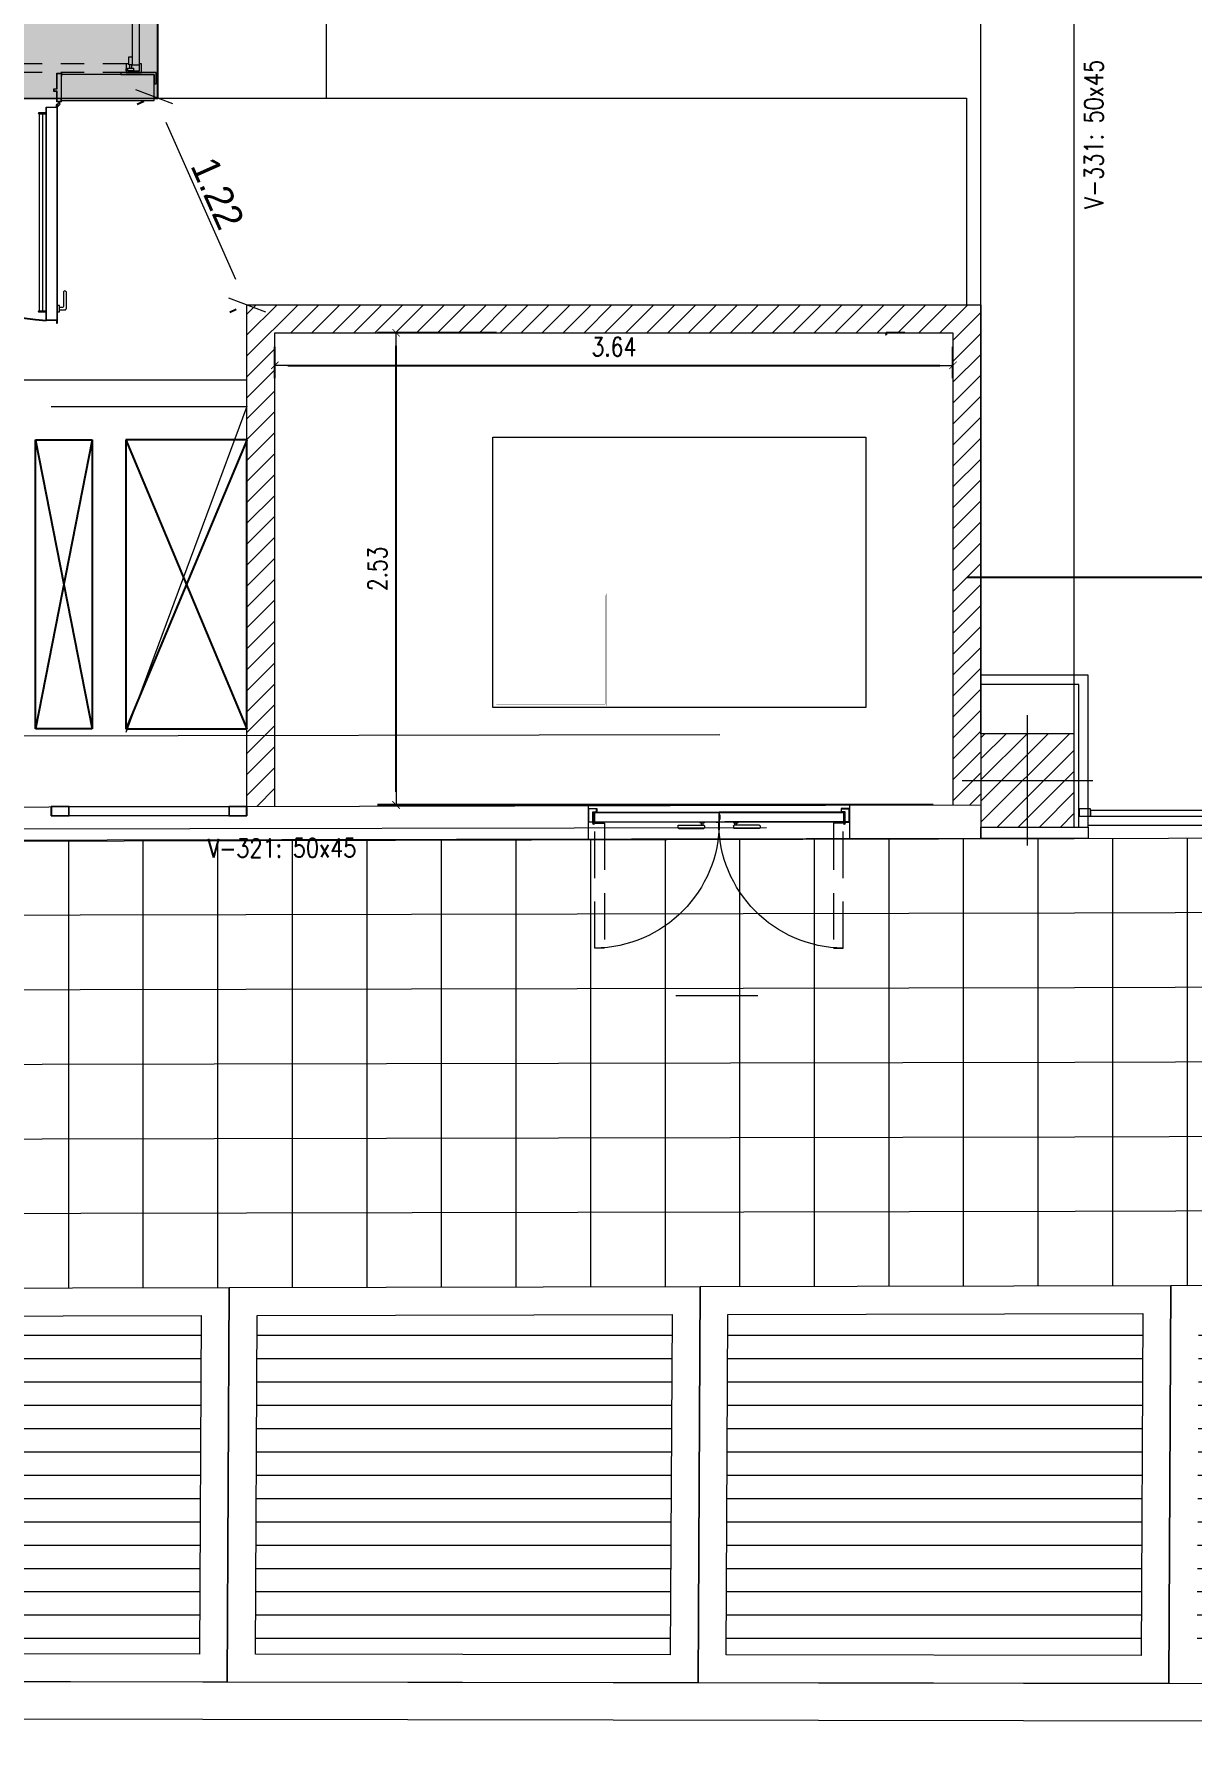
# Model space of a CAD drawing. Header units: millimetres. Extents: x 14 to 290, y 66 to 213.
# Drawn here: x 88.73 to 94.94, y 139.33 to 148.44 of the extents above; entities that cross this region are included whole.
import ezdxf
from ezdxf.enums import TextEntityAlignment as Align

# ---------------------------------------------------------------- set-up
doc = ezdxf.new("R2010")
doc.units = ezdxf.units.MM
for name, pattern in [('CENTERX2', [4, 2.5, -0.5, 0.5, -0.5]), ('HIDDEN', [9.525, 6.35, -3.175]), ('MTPB00$0$HIDDEN', [0.375, 0.25, -0.125]), ('OCASA_TODAS_r08$0$HIDDEN', [0.375, 0.25, -0.125]), ('OCASA_TODAS_r08$0$HIDDEN2', [0.1875, 0.125, -0.0625])]:
    doc.linetypes.add(name, pattern=pattern)
for name, color, linetype, lineweight in [('20-EXISTENTES', 252, 'Continuous', 20), ('DIMENSION', 3, 'Continuous', 25), ('OCASA_TODAS_r08$0$ca-hoja', 252, 'Continuous', 20), ('OCASA_TODAS_r08$0$CARP-BARRIDO', 252, 'Continuous', 15), ('OCASA_TODAS_r08$0$CARP-HERRAJES', 252, 'Continuous', 15), ('OCASA_TODAS_r08$0$CARP-HOJA', 252, 'Continuous', 20), ('OCASA_TODAS_r08$0$CARP-MARCO', 252, 'Continuous', 20), ('OCASA_TODAS_r08$0$CARPINTERIA', 252, 'Continuous', 15), ('OCASA_TODAS_r08$0$CGC COLUMNAS', 252, 'Continuous', 20), ('OCASA_TODAS_r08$0$CGC COLUMNAS EJES', 252, 'Continuous', 20), ('OCASA_TODAS_r08$0$CGC COLUMNAS HATCH', 252, 'Continuous', 20), ('OCASA_TODAS_r08$0$CGC HATCH', 252, 'Continuous', 15), ('OCASA_TODAS_r08$0$CGC VIGAS', 252, 'HIDDEN', 15), ('OCASA_TODAS_r08$0$CGC VIGAS REF', 252, 'Continuous', 15), ('OCASA_TODAS_r08$0$cotas parciales', 252, 'Continuous', 20), ('OCASA_TODAS_r08$0$DIM50', 252, 'Continuous', 15), ('OCASA_TODAS_r08$0$HACH MURO', 252, 'Continuous', 15), ('OCASA_TODAS_r08$0$MURO BLOQUE CEMENTO 18', 252, 'Continuous', 20), ('OCASA_TODAS_r08$0$MURO BLOQUE CEMENTO 6', 252, 'Continuous', 20), ('OCASA_TODAS_r08$0$MURO BLOQUE CEMENTO 8', 252, 'Continuous', 20), ('OCASA_TODAS_r08$0$MURO CEMENTO DE 12', 252, 'Continuous', 20), ('OCASA_TODAS_r08$0$MURO HOMIGON', 252, 'Continuous', 20), ('OCASA_TODAS_r08$0$PERFILES 80 X 50', 252, 'Continuous', 20), ('OCASA_TODAS_r08$0$VEREDA', 251, 'Continuous', 15)]:
    doc.layers.add(name, color=color, linetype=linetype, lineweight=lineweight)
doc.styles.add('COTAS', font='romans.shx', dxfattribs={"width": 0.7})
doc.styles.add('OCASA_TODAS_r08$0$CYPETXT', font='romans__.ttf', dxfattribs={"height": 0.2})
doc.styles.add('OCASA_TODAS_r08$0$ROMANS', font='romans.shx', dxfattribs={"width": 0.8})
doc.styles.add('OCASA_TODAS_r08$0$Standard', font='txt')
doc.dimstyles.new('EA1', dxfattribs={"dimscale": 50, "dimtxt": 0.002, "dimasz": 0.0027, "dimexe": 0.001, "dimexo": 0, "dimgap": 0, "dimtad": 0, "dimjust": 2, "dimzin": 0, "dimdsep": 46, "dimtxsty": 'COTAS', "dimblk1": 'NONE', "dimsah": 1, "dimcen": 0, "dimse1": 1, "dimsd1": 1, "dimclrd": 130, "dimclre": 12, "dimclrt": 256, "dimadec": 0, "dimazin": 0, "dimtfac": 1, "dimtmove": 0, "dimatfit": 3, "dimldrblk": 'NONE', "dimfxl": 0.001, "dimtvp": 1, "dimtolj": 1, "dimtzin": 0, "dimlwe": -1, "dimarcsym": 0})
doc.dimstyles.new('OCASA_TODAS_r08$0$COTA50', dxfattribs={"dimscale": 0, "dimtxt": 0.1, "dimasz": 0.07, "dimexe": 0.1, "dimexo": 0, "dimgap": 0.05, "dimtad": 1, "dimzin": 4, "dimdsep": 46, "dimtxsty": 'OCASA_TODAS_r08$0$ROMANS', "dimblk1": 'OCASA_TODAS_r08$0$COTA_N', "dimblk2": 'OCASA_TODAS_r08$0$COTA_N', "dimsah": 1, "dimcen": 0.1, "dimclrd": 8, "dimclre": 8, "dimclrt": 7, "dimaunit": 1, "dimazin": 0, "dimtfac": 1, "dimtix": 1, "dimtmove": 2, "dimatfit": 3, "dimfxl": 0.1, "dimtolj": 1, "dimtzin": 4, "dimarcsym": 0})
doc.dimstyles.new('OCASA_TODAS_r08$0$COTAS-100', dxfattribs={"dimtxt": 0.15, "dimasz": 0.15, "dimexe": 0.1, "dimexo": 0.0625, "dimgap": 0.025, "dimtad": 1, "dimzin": 1, "dimdsep": 46, "dimtxsty": 'OCASA_TODAS_r08$0$Standard', "dimblk": 'OCASA_TODAS_r08$0$_OBLIQUE', "dimcen": 0.12, "dimdle": 0.1, "dimclrd": 252, "dimclre": 252, "dimclrt": 7, "dimaunit": 1, "dimadec": 5, "dimazin": 0, "dimtfac": 1, "dimtix": 1, "dimtmove": 2, "dimatfit": 3, "dimldrblk": 'OCASA_TODAS_r08$0$_OBLIQUE', "dimfxl": 1.25, "dimfxlon": 1, "dimlwd": -1, "dimarcsym": 0})

# ---------------------------------------------------------------- blocks, each defined once
blk = doc.blocks.new('OCASA_TODAS_r08$0$EJES_DE_LA_COLUMNA')
at = {"layer": 'OCASA_TODAS_r08$0$CGC COLUMNAS EJES'}
for p, q in [((0, -0.5), (0, 0.5)), ((-0.5, 0), (0.5, 0))]:
    blk.add_line(p, q, dxfattribs=at)
blk = doc.blocks.new('OCASA_TODAS_r08$0$Estructura PB para Arquitectura')
at = {"layer": 'OCASA_TODAS_r08$0$CGC COLUMNAS'}
blk.add_lwpolyline([(1172.008748, 371.081204), (1172.508748, 371.081204), (1172.508748, 371.581204), (1172.008748, 371.581204), (1172.008748, 371.081204)], close=True, dxfattribs=at)
blk.add_lwpolyline([(1172.008748, 371.081204), (1172.508748, 371.081204), (1172.508748, 371.581204), (1172.008748, 371.581204), (1172.008748, 371.081204)], close=True, dxfattribs=at)
at = {"layer": 'OCASA_TODAS_r08$0$CGC COLUMNAS HATCH'}
for p, q in [((1172.008748, 371.107078, -0.000029), (1172.482874, 371.581204, -0.000029)), ((1172.008748, 371.333352, -0.000029), (1172.2566, 371.581204, -0.000029)), ((1172.008748, 371.559626, -0.000029), (1172.030326, 371.581204, -0.000029)), ((1172.008748, 371.446489, -0.000029), (1172.143463, 371.581204, -0.000029)), ((1172.008748, 371.220215, -0.000029), (1172.369737, 371.581204, -0.000029)), ((1172.096011, 371.081204, -0.000029), (1172.508748, 371.493941, -0.000029)), ((1172.209148, 371.081204, -0.000029), (1172.508748, 371.380804, -0.000029)), ((1172.322286, 371.081204, -0.000029), (1172.508748, 371.267667, -0.000029)), ((1172.435423, 371.081204, -0.000029), (1172.508748, 371.154529, -0.000029))]:
    blk.add_line(p, q, dxfattribs=at)
at = {"layer": 'OCASA_TODAS_r08$0$CGC VIGAS', "lineweight": 9}
for p, q in [((1172.508744, 371.581204, -0.000029), (1172.508623, 378.262983, -0.000029)), ((1172.008744, 371.581204, -0.000029), (1172.008628, 378.012974, -0.000029)), ((1164.258913, 371.565837, -0.000029), (1172.008748, 371.580724, -0.000029)), ((1164.509114, 371.066317, -0.000029), (1172.258989, 371.081204, -0.000029))]:
    blk.add_line(p, q, dxfattribs=at)
at = {"layer": 'OCASA_TODAS_r08$0$CGC COLUMNAS EJES', "xscale": 0.7, "yscale": 0.7}
blk.add_blockref('OCASA_TODAS_r08$0$EJES_DE_LA_COLUMNA', (1172.258748, 371.331204, -0.000029), dxfattribs=at)
at = {"layer": 'OCASA_TODAS_r08$0$CGC VIGAS REF', "style": 'OCASA_TODAS_r08$0$CYPETXT', "width": 0.821201}
for s, rotation, p in [('V-331: 50x45', 90.001749, (1172.613686, 374.797095, -0.000029)), ('V-321: 50x45', 0.110161, (1168.259613, 370.968521, -0.000029))]:
    blk.add_text(s, height=0.1, rotation=rotation, dxfattribs=at).set_placement(p, align=Align.MIDDLE_CENTER)
blk = doc.blocks.new('OCASA_TODAS_r08$0$porton 2 18_06_2014')
at = {"linetype": 'OCASA_TODAS_r08$0$HIDDEN', "ltscale": 0.5}
for points in [[(38.753875, 23.573316), (38.753875, 26.373316), (38.753875, 27.173316), (38.707121, 27.173316)], [(38.707121, 23.573316), (38.707121, 26.373316), (38.707121, 27.173316), (38.753875, 27.173316)], [(41.542621, 23.573316), (41.542621, 26.373316), (41.542621, 27.173316), (41.589375, 27.173316)], [(41.589375, 23.573316), (41.589375, 26.373316), (41.589375, 27.173316), (41.542621, 27.173316)], [(38.753875, 23.558332), (38.753875, 23.573316), (38.727121, 23.573316)], [(41.542621, 23.558332), (41.542621, 23.573316), (41.569375, 23.573316)]]:
    blk.add_lwpolyline(points, dxfattribs=at)
at = {"elevation": 0.000004}
blk.add_lwpolyline([(38.632316, 23.777048), (38.632316, 23.781893), (38.660956, 23.781893), (38.660956, 23.777304)], dxfattribs=at)
for points in [[(38.647062, 23.729569), (38.611632, 23.729569), (38.611632, 23.65619)], [(38.647062, 23.729569), (38.682492, 23.729569), (38.682492, 23.65619)], [(38.697003, 23.602433), (38.597003, 23.602433), (38.597003, 23.606266), (38.697121, 23.606266), (38.697121, 23.602433)], [(38.611632, 23.652185), (38.611632, 23.606266)], [(38.682492, 23.652185), (38.682492, 23.606266)], [(38.707121, 23.573316), (38.707121, 23.491008), (38.753875, 23.491008)], [(38.717121, 23.573316), (38.707121, 23.573316)], [(38.717121, 23.573316), (38.727121, 23.573316), (38.727121, 23.56588), (38.717121, 23.56588)], [(38.717121, 23.565538), (38.717121, 23.501008), (38.753875, 23.501008)], [(38.748248, 23.55467), (38.730151, 23.55467)], [(38.748248, 23.54467), (38.730151, 23.54467)], [(38.748248, 23.541008), (38.748248, 23.558332), (38.79103, 23.558332), (38.79103, 23.541008)], [(38.748248, 23.541008), (41.548248, 23.541008), (41.548248, 23.501008), (38.748248, 23.501008), (38.748248, 23.541008)], [(38.753875, 23.491008), (38.753875, 23.501008)], [(41.548248, 23.541008), (41.548248, 23.558332), (41.505467, 23.558332), (41.505467, 23.541008)], [(41.548248, 23.541008), (41.548248, 23.558332), (41.505467, 23.558332), (41.505467, 23.541008)], [(41.589375, 23.573316), (41.589375, 23.491008), (41.542621, 23.491008)], [(41.589375, 23.573316), (41.589375, 23.491008), (41.542621, 23.491008)], [(41.579375, 23.565538), (41.579375, 23.501008), (41.542621, 23.501008)], [(41.579375, 23.565538), (41.579375, 23.501008), (41.542621, 23.501008)], [(41.542621, 23.491008), (41.542621, 23.501008)], [(41.542621, 23.491008), (41.542621, 23.501008)], [(41.548248, 23.55467), (41.566345, 23.55467)], [(41.548248, 23.55467), (41.566345, 23.55467)], [(41.548248, 23.54467), (41.566345, 23.54467)], [(41.548248, 23.54467), (41.566345, 23.54467)], [(41.579375, 23.573316), (41.569375, 23.573316), (41.569375, 23.56588), (41.579375, 23.56588)], [(41.579375, 23.573316), (41.569375, 23.573316), (41.569375, 23.56588), (41.579375, 23.56588)], [(41.579375, 23.573316), (41.589375, 23.573316)], [(41.579375, 23.573316), (41.589375, 23.573316)]]:
    blk.add_lwpolyline(points)
for points in [[(38.611632, 23.729569), (38.682492, 23.729569), (38.682492, 23.678223), (38.611632, 23.678223)], [(38.611632, 23.606266), (38.682492, 23.606266), (38.682492, 23.634726), (38.611632, 23.634726)], [(38.730151, 23.533802), (38.717121, 23.533802), (38.717121, 23.565538), (38.730151, 23.565538)], [(41.566345, 23.533802), (41.579375, 23.533802), (41.579375, 23.565538), (41.566345, 23.565538)], [(41.566345, 23.533802), (41.579375, 23.533802), (41.579375, 23.565538), (41.566345, 23.565538)]]:
    blk.add_lwpolyline(points, close=True)
blk.add_lwpolyline([(38.606736, 23.65619), (38.698531, 23.65619), (38.698531, 23.652185), (38.606736, 23.652185)], close=True, dxfattribs=at)
blk.add_circle((38.647385, 23.691843, 0.000004), 0.005211)
for radius, start, end in [(0.049717, 315.449305, 224.550695), (0.044717, 322.40218, 217.59782)]:
    blk.add_arc((38.647062, 23.729569), radius, start, end)
at = {"layer": 'OCASA_TODAS_r08$0$PERFILES 80 X 50'}
for points in [[(38.647121, 23.422433), (38.647121, 23.412433), (38.707121, 23.412433), (38.707121, 23.602433), (38.697121, 23.602433), (38.697121, 23.422433), (38.647121, 23.422433)], [(41.649375, 23.422433), (41.649375, 23.412433), (41.589375, 23.412433), (41.589375, 23.602433), (41.599375, 23.602433), (41.599375, 23.422433), (41.649375, 23.422433)]]:
    blk.add_lwpolyline(points, dxfattribs=at)
blk = doc.blocks.new('OCASA_TODAS_r08$0$COTA_N')
for p, q in [((-1, 0), (0, 0)), ((0, 0.5), (0, -0.5))]:
    blk.add_line(p, q)
at = {"color": 3, "const_width": 0.065}
blk.add_lwpolyline([(0.141421, 0.141421), (0.282843, 0.282843), (0, 0), (-0.141421, -0.141421), (-0.282843, -0.282843)], dxfattribs=at)
blk = doc.blocks.new('*D36')
at = {"layer": 'Defpoints', "color": 0}
for p in [(90.671645, 146.833026), (91.211313, 146.833026), (93.551648, 144.299908)]:
    blk.add_point(p, dxfattribs=at)
at = {"layer": 'OCASA_TODAS_r08$0$DIM50', "color": 8, "lineweight": -2}
for p, q in [((91.211313, 146.833026), (90.571645, 146.833026)), ((90.671645, 144.369908), (90.671645, 146.763026)), ((93.551648, 144.299908), (90.571645, 144.299908))]:
    blk.add_line(p, q, dxfattribs=at)
at = {"layer": 'OCASA_TODAS_r08$0$DIM50', "color": 8, "lineweight": -2, "xscale": 0.07, "yscale": 0.07, "zscale": 0.07}
for p, rotation in [((90.671645, 146.833026), 90), ((90.671645, 144.299908), 270)]:
    blk.add_blockref('OCASA_TODAS_r08$0$COTA_N', p, dxfattribs=dict(at, rotation=rotation))
at = {"layer": 'OCASA_TODAS_r08$0$DIM50', "color": 7, "insert": (90.571645, 145.566467), "char_height": 0.1, "attachment_point": 5, "rotation": 90, "style": 'OCASA_TODAS_r08$0$ROMANS'}
blk.add_mtext('\\A1;2.53', dxfattribs=at)
blk = doc.blocks.new('OCASA_TODAS_r08$0$_OBLIQUE')
at = {"color": 0, "linetype": 'ByBlock'}
blk.add_line((-0.5, -0.5), (0.5, 0.5), dxfattribs=at)
blk = doc.blocks.new('*D37')
at = {"layer": 'Defpoints', "color": 0}
for p in [(89.375196, 148.098741), (89.871626, 146.982992), (89.871648, 146.983002)]:
    blk.add_point(p, dxfattribs=at)
at = {"layer": 'OCASA_TODAS_r08$0$cotas parciales', "color": 252, "linetype": 'OCASA_TODAS_r08$0$HIDDEN2', "lineweight": -2, "ltscale": 5}
for p, q in [((89.318093, 148.073333), (89.28381, 148.058078)), ((89.814546, 146.957594), (89.780262, 146.942339))]:
    blk.add_line(p, q, dxfattribs=at)
at = {"layer": 'OCASA_TODAS_r08$0$cotas parciales', "color": 252, "ltscale": 5}
blk.add_line((89.436153, 147.961685), (89.810647, 147.120038), dxfattribs=at)
at = {"layer": 'OCASA_TODAS_r08$0$cotas parciales', "color": 252, "xscale": 0.15, "yscale": 0.15, "zscale": 0.15}
for p, rotation in [((89.375174, 148.098731), 113.986851), ((89.871626, 146.982992), 293.986851)]:
    blk.add_blockref('OCASA_TODAS_r08$0$_OBLIQUE', p, dxfattribs=dict(at, rotation=rotation))
at = {"layer": 'OCASA_TODAS_r08$0$cotas parciales', "color": 7, "insert": (89.714764, 147.581514), "char_height": 0.15, "attachment_point": 5, "rotation": 293.9868512, "style": 'OCASA_TODAS_r08$0$Standard'}
blk.add_mtext('1.22', dxfattribs=at)
blk = doc.blocks.new('OCASA_TODAS_r08$0$p14 28_07_2014')
at = {"layer": 'OCASA_TODAS_r08$0$ca-hoja'}
for p, q in [((1413.76235, 1548.464393), (1413.098337, 1548.464429)), ((1413.098337, 1548.462829), (1413.76525, 1548.462793)), ((1413.098337, 1548.414065), (1413.76525, 1548.414065)), ((1413.098337, 1548.412429), (1413.76685, 1548.412393)), ((1413.767926, 1548.467593), (1413.75235, 1548.467593)), ((1413.75235, 1548.464393), (1413.76685, 1548.464393)), ((1413.76525, 1548.414065), (1413.76525, 1548.462793)), ((1413.76685, 1548.464393), (1413.76685, 1548.412393)), ((1414.435389, 1548.412429), (1413.76835, 1548.412393)), ((1413.76845, 1548.413993), (1414.435363, 1548.414029)), ((1413.773644, 1548.464393), (1413.768756, 1548.46736)), ((1414.435363, 1548.464429), (1413.773644, 1548.464393)), ((1414.435363, 1548.462793), (1413.797578, 1548.462793))]:
    blk.add_line(p, q, dxfattribs=at)
for points in [[(1413.098337, 1548.464429), (1413.098337, 1548.464429, 0.414214), (1413.096737, 1548.462829), (1413.096737, 1548.414029, 0.414214), (1413.098337, 1548.412429), (1413.098337, 1548.412429)], [(1413.752454, 1548.465993), (1413.767478, 1548.465993, -0.137265), (1413.768308, 1548.46576), (1413.772814, 1548.463025, 0.137265), (1413.773644, 1548.462793), (1413.931852, 1548.462793)], [(1413.76845, 1548.413993), (1413.76845, 1548.413993), (1413.76845, 1548.464393, 0.414214), (1413.76685, 1548.465993)], [(1414.435363, 1548.464429), (1414.435363, 1548.464429, -0.414214), (1414.436963, 1548.462829), (1414.436963, 1548.414029, -0.414214), (1414.435363, 1548.412429), (1414.435363, 1548.412429)]]:
    blk.add_lwpolyline(points, format="xyb", dxfattribs=at)
for points in [[(1413.098337, 1548.414029), (1413.098337, 1548.414029), (1413.098337, 1548.462829), (1413.098337, 1548.462829)], [(1414.435363, 1548.414029), (1414.435363, 1548.414029), (1414.435363, 1548.462829), (1414.435363, 1548.462829)]]:
    blk.add_lwpolyline(points, dxfattribs=at)
blk.add_lwpolyline([(1413.76845, 1548.425093), (1413.77045, 1548.425093), (1413.77045, 1548.450093), (1413.76845, 1548.450093)], close=True, dxfattribs=at)
for centre, radius, start, end in [((1413.752454, 1548.465993), 0.001603, 93.695221, 266.304779), ((1413.76835, 1548.413893), 0.0015, 180, 270), ((1413.767926, 1548.465993), 0.0016, 58.736666, 90)]:
    blk.add_arc(centre, radius, start, end, dxfattribs=at)
at = {"layer": 'OCASA_TODAS_r08$0$CARP-BARRIDO', "linetype": 'OCASA_TODAS_r08$0$HIDDEN'}
for points in [[(1413.152241, 1548.470426), (1413.152241, 1549.141162), (1413.100277, 1549.141162), (1413.100277, 1548.470426)], [(1414.381468, 1548.470426), (1414.381468, 1549.141162), (1414.433432, 1549.141162), (1414.433432, 1548.470426)]]:
    blk.add_lwpolyline(points, close=True, dxfattribs=at)
at = {"layer": 'OCASA_TODAS_r08$0$CARP-HERRAJES'}
for p, q in [((1413.545814, 1548.485706), (1413.545814, 1548.494205)), ((1413.550814, 1548.499205), (1413.68464, 1548.499205)), ((1413.550814, 1548.480706), (1413.68464, 1548.480706)), ((1413.67214, 1548.480706), (1413.67214, 1548.469393)), ((1413.68214, 1548.480706), (1413.68214, 1548.469393)), ((1413.68964, 1548.485706), (1413.68964, 1548.494205)), ((1413.844061, 1548.485706), (1413.844061, 1548.494205)), ((1413.982887, 1548.499205), (1413.849061, 1548.499205)), ((1413.982887, 1548.480706), (1413.849061, 1548.480706)), ((1413.851561, 1548.480706), (1413.851561, 1548.469393)), ((1413.861561, 1548.480706), (1413.861561, 1548.469393)), ((1413.987887, 1548.485706), (1413.987887, 1548.494205)), ((1413.66464, 1548.467393), (1413.68964, 1548.467393)), ((1413.869061, 1548.467393), (1413.844061, 1548.467393))]:
    blk.add_line(p, q, dxfattribs=at)
for points in [[(1413.66464, 1548.464393), (1413.68964, 1548.464393), (1413.68964, 1548.467393), (1413.68764, 1548.469393), (1413.66664, 1548.469393), (1413.66464, 1548.467393)], [(1413.869061, 1548.464393), (1413.844061, 1548.464393), (1413.844061, 1548.467393), (1413.846061, 1548.469393), (1413.867061, 1548.469393), (1413.869061, 1548.467393)]]:
    blk.add_lwpolyline(points, close=True, dxfattribs=at)
for centre, start, end in [((1413.550814, 1548.494205), 90, 180), ((1413.550814, 1548.485706), 180, 270), ((1413.68464, 1548.494205), 0, 90), ((1413.68464, 1548.485706), 270, 0), ((1413.849061, 1548.494205), 90, 180), ((1413.849061, 1548.485706), 180, 270), ((1413.982887, 1548.494205), 0, 90), ((1413.982887, 1548.485706), 270, 0)]:
    blk.add_arc(centre, 0.005, start, end, dxfattribs=at)
at = {"layer": 'OCASA_TODAS_r08$0$CARP-MARCO'}
for points in [[(1413.06685, 1548.410829), (1413.06685, 1548.462829, -0.414214), (1413.06845, 1548.464429)], [(1413.06685, 1548.420429), (1413.06685, 1548.394029, 0.414214), (1413.06845, 1548.392429)], [(1413.09185, 1548.410829), (1413.09185, 1548.462829, 0.414214), (1413.09025, 1548.464429), (1413.06845, 1548.464429)], [(1413.06845, 1548.462829), (1413.09025, 1548.462829), (1413.09025, 1548.410829, 0.414214), (1413.09185, 1548.409229), (1413.11025, 1548.409229)], [(1413.06845, 1548.392429), (1413.11025, 1548.392429, 0.414214), (1413.11185, 1548.394029), (1413.11185, 1548.409229, 0.414214), (1413.11025, 1548.410829), (1413.09185, 1548.410829)], [(1414.46525, 1548.392429), (1414.42345, 1548.392429, -0.414214), (1414.42185, 1548.394029), (1414.42185, 1548.409229, -0.414214), (1414.42345, 1548.410829), (1414.44185, 1548.410829)], [(1414.46525, 1548.462829), (1414.44345, 1548.462829), (1414.44345, 1548.410829, -0.414214), (1414.44185, 1548.409229), (1414.42345, 1548.409229)], [(1414.44185, 1548.410829), (1414.44185, 1548.462829, -0.414214), (1414.44345, 1548.464429), (1414.46525, 1548.464429)], [(1414.46685, 1548.410829), (1414.46685, 1548.462829, 0.414214), (1414.46525, 1548.464429)], [(1414.46685, 1548.420429), (1414.46685, 1548.394029, -0.414214), (1414.46525, 1548.392429)]]:
    blk.add_lwpolyline(points, format="xyb", dxfattribs=at)
for points in [[(1413.06845, 1548.462829), (1413.06845, 1548.394029)], [(1413.11025, 1548.409229), (1413.11025, 1548.394029), (1413.06845, 1548.394029)], [(1414.42345, 1548.409229), (1414.42345, 1548.394029), (1414.46525, 1548.394029)], [(1414.46525, 1548.462829), (1414.46525, 1548.394029)]]:
    blk.add_lwpolyline(points, dxfattribs=at)
for centre, radius in [((1413.09435, 1548.470429), 0.006), ((1413.09435, 1548.470429), 0.005), ((1414.43935, 1548.470429), 0.006), ((1414.43935, 1548.470429), 0.005)]:
    blk.add_circle(centre, radius, dxfattribs=at)
at = {"layer": 'OCASA_TODAS_r08$0$CARPINTERIA'}
for centre, start, end in [((1413.094355, 1548.467926), 359.758652, 89.495942), ((1414.439355, 1548.467926), 90.504058, 180.241348)]:
    blk.add_arc(centre, 0.673263, start, end, dxfattribs=at)
blk = doc.blocks.new('OCASA_TODAS_r08$0$SE 12')
at = {"layer": 'OCASA_TODAS_r08$0$CARP-BARRIDO', "lineweight": -3}
blk.add_arc((-38.41539, -19.636195), 1.16501, 179.476971, 266.48031, dxfattribs=at)
at = {"layer": 'OCASA_TODAS_r08$0$CARP-HERRAJES'}
for p, q in [((-38.486912, -19.685538), (-38.527067, -19.685538)), ((-38.527067, -19.690098), (-38.486912, -19.690098)), ((-38.525375, -19.690098), (-38.525375, -20.748793)), ((-38.505688, -20.748793), (-38.505688, -19.690098)), ((-38.391912, -20.723073), (-38.391912, -20.643073)), ((-38.388912, -20.640073), (-38.387912, -20.640073)), ((-38.377912, -20.732073), (-38.377912, -20.650073)), ((-38.486912, -20.748793), (-38.527067, -20.748793)), ((-38.527067, -20.753354), (-38.486912, -20.753354)), ((-38.417912, -20.717998), (-38.426912, -20.717998)), ((-38.426912, -20.752998), (-38.417912, -20.752998)), ((-38.414912, -20.749998), (-38.414912, -20.720998)), ((-38.414912, -20.728073), (-38.396912, -20.728073)), ((-38.414912, -20.742073), (-38.387912, -20.742073))]:
    blk.add_line(p, q, dxfattribs=at)
for centre, radius, start, end in [((-38.527067, -19.687818), 0.00228, 90, 270), ((-38.388912, -20.643073), 0.003, 90, 180), ((-38.387912, -20.650073), 0.01, 0, 90), ((-38.527067, -20.751073), 0.00228, 90, 270), ((-38.417912, -20.720998), 0.003, 0, 90), ((-38.417912, -20.749998), 0.003, 270, 0), ((-38.396912, -20.723073), 0.005, 270, 0), ((-38.387912, -20.732073), 0.01, 270, 0)]:
    blk.add_arc(centre, radius, start, end, dxfattribs=at)
at = {"layer": 'OCASA_TODAS_r08$0$CARP-HOJA'}
for p, q in [((-38.486912, -20.799008), (-38.486912, -19.654008)), ((-38.486912, -19.654008), (-38.431912, -19.654008)), ((-38.485712, -19.812314), (-38.485712, -19.655208)), ((-38.485712, -19.655208), (-38.430712, -19.655208)), ((-38.431912, -19.654008), (-38.431912, -19.641508)), ((-38.430712, -19.641508), (-38.430712, -19.655208)), ((-38.428112, -19.797314), (-38.428112, -19.641508)), ((-38.426912, -20.811508), (-38.426912, -19.641508)), ((-38.485712, -20.797808), (-38.485712, -19.812314)), ((-38.428112, -20.811508), (-38.428112, -19.797314)), ((-38.431912, -20.799008), (-38.486912, -20.799008)), ((-38.430712, -20.797808), (-38.485712, -20.797808)), ((-38.431912, -20.799008), (-38.431912, -20.811508)), ((-38.430712, -20.797808), (-38.430712, -20.811508))]:
    blk.add_line(p, q, dxfattribs=at)
for centre, radius, start, end in [((-38.429412, -19.641508), 0.0025, 0, 180), ((-38.429412, -19.641508), 0.0013, 0, 180), ((-38.429412, -20.811508), 0.0025, 180, 0), ((-38.429412, -20.811508), 0.0013, 180, 0)]:
    blk.add_arc(centre, radius, start, end, dxfattribs=at)
at = {"layer": 'OCASA_TODAS_r08$0$CARP-MARCO'}
for p, q in [((-39.580351, -19.47236), (-39.605351, -19.47236)), ((-39.605351, -19.47236), (-39.605351, -19.48736)), ((-39.605351, -19.47236), (-39.605351, -19.48896)), ((-39.603751, -19.48896), (-39.605351, -19.48896)), ((-39.581951, -19.47396), (-39.603751, -19.47396)), ((-39.603751, -19.47396), (-39.603751, -19.48736)), ((-39.603751, -19.47396), (-39.603751, -19.48896)), ((-39.581951, -19.55716), (-39.581951, -19.47396)), ((-39.580351, -19.55556), (-39.580351, -19.47236)), ((-38.430351, -19.55556), (-38.430351, -19.47236)), ((-38.430351, -19.47236), (-38.405351, -19.47236)), ((-38.428751, -19.55716), (-38.428751, -19.47396)), ((-38.428751, -19.47396), (-38.406951, -19.47396)), ((-38.406951, -19.47396), (-38.406951, -19.48736)), ((-38.406951, -19.47396), (-38.406951, -19.48896)), ((-38.406951, -19.48896), (-38.405351, -19.48896)), ((-38.405351, -19.47236), (-38.405351, -19.48736)), ((-38.405351, -19.47236), (-38.405351, -19.48896)), ((-39.566951, -19.55716), (-39.581951, -19.55716)), ((-39.581951, -19.62396), (-39.581951, -19.56896)), ((-39.581951, -19.56896), (-39.566951, -19.56896)), ((-39.565351, -19.55556), (-39.580351, -19.55556)), ((-39.580351, -19.62556), (-39.580351, -19.57056)), ((-39.580351, -19.57056), (-39.565351, -19.57056)), ((-39.566951, -19.56896), (-39.566951, -19.55716)), ((-39.565351, -19.57056), (-39.565351, -19.55556)), ((-38.445351, -19.57056), (-38.445351, -19.55556)), ((-38.445351, -19.55556), (-38.430351, -19.55556)), ((-38.430351, -19.57056), (-38.445351, -19.57056)), ((-38.443751, -19.56896), (-38.443751, -19.55716)), ((-38.443751, -19.55716), (-38.428751, -19.55716)), ((-38.428751, -19.56896), (-38.443751, -19.56896)), ((-38.430351, -19.62556), (-38.430351, -19.57056)), ((-38.428751, -19.62396), (-38.428751, -19.56896)), ((-39.605351, -19.62556), (-39.605351, -19.60896)), ((-39.603751, -19.60896), (-39.605351, -19.60896)), ((-39.605351, -19.62556), (-39.605351, -19.61056)), ((-39.605351, -19.62556), (-39.580351, -19.62556)), ((-39.603751, -19.62396), (-39.603751, -19.60896)), ((-39.603751, -19.62396), (-39.603751, -19.61056)), ((-39.603751, -19.62396), (-39.581951, -19.62396)), ((-38.405351, -19.62556), (-38.430351, -19.62556)), ((-38.406951, -19.62396), (-38.428751, -19.62396)), ((-38.417071, -19.643831), (-38.426912, -19.652463)), ((-38.420656, -19.644065), (-38.426912, -19.649632)), ((-38.415351, -19.632235), (-38.415351, -19.62556)), ((-38.415351, -19.633663), (-38.415351, -19.62556)), ((-38.413351, -19.637069), (-38.413351, -19.62556)), ((-38.406951, -19.62396), (-38.406951, -19.60896)), ((-38.406951, -19.60896), (-38.405351, -19.60896)), ((-38.406951, -19.62396), (-38.406951, -19.61056)), ((-38.405351, -19.62556), (-38.405351, -19.60896)), ((-38.405351, -19.62556), (-38.405351, -19.61056))]:
    blk.add_line(p, q, dxfattribs=at)
blk.add_circle((-38.419237, -19.638235), 0.006, dxfattribs=at)
blk = doc.blocks.new('*D58')
at = {"layer": 'Defpoints', "color": 0}
for p in [(93.658807, 146.657939), (90.021664, 146.590164), (93.658807, 146.589965)]:
    blk.add_point(p, dxfattribs=at)
at = {"layer": 'OCASA_TODAS_r08$0$DIM50', "color": 8, "lineweight": -2}
for p, q in [((90.021664, 146.590164), (90.021664, 146.757939)), ((93.658807, 146.589965), (93.658807, 146.757939)), ((90.091664, 146.657939), (93.588807, 146.657939))]:
    blk.add_line(p, q, dxfattribs=at)
at = {"layer": 'OCASA_TODAS_r08$0$DIM50', "color": 8, "lineweight": -2, "xscale": 0.07, "yscale": 0.07, "zscale": 0.07, "rotation": 180}
blk.add_blockref('OCASA_TODAS_r08$0$COTA_N', (90.021664, 146.657939), dxfattribs=at)
at = {"layer": 'OCASA_TODAS_r08$0$DIM50', "color": 8, "lineweight": -2, "xscale": 0.07, "yscale": 0.07, "zscale": 0.07}
blk.add_blockref('OCASA_TODAS_r08$0$COTA_N', (93.658807, 146.657939), dxfattribs=at)
at = {"layer": 'OCASA_TODAS_r08$0$DIM50', "color": 7, "insert": (91.840236, 146.757939), "char_height": 0.1, "attachment_point": 5, "style": 'OCASA_TODAS_r08$0$ROMANS'}
blk.add_mtext('\\A1;3.64', dxfattribs=at)
blk = doc.blocks.new('*D65')
at = {"layer": 'Defpoints', "color": 0}
for p in [(93.301053, 146.83307), (93.658821, 146.83307), (93.65893, 144.300277)]:
    blk.add_point(p, dxfattribs=at)
at = {"layer": 'DIMENSION', "color": 12, "linetype": 'MTPB00$0$HIDDEN'}
blk.add_line((93.401053, 146.83307), (93.300053, 146.83307), dxfattribs=at)
at = {"layer": 'DIMENSION', "color": 130, "lineweight": -2}
blk.add_line((93.301053, 146.83037), (93.301053, 146.821037), dxfattribs=at)
at = {"layer": 'DIMENSION', "color": 130}
blk.add_solid([(93.301503, 146.83037), (93.300603, 146.83037), (93.301053, 146.83307)], dxfattribs=at)
at = {"layer": 'DIMENSION', "insert": (93.299053, 146.825704), "char_height": 0.002, "attachment_point": 5, "rotation": 90, "style": 'COTAS'}
blk.add_mtext('\\A1;2.53 EA1', dxfattribs=at)
blk = doc.blocks.new('_None')

msp = doc.modelspace()

# ---------------------------------------------------------------- hatches: boundary and pattern name
at = {"true_color": 0xff38ff}
h = msp.add_hatch(color=6, dxfattribs=at)
h.dxf.hatch_style = 1
h.paths.add_polyline_path([(32.979, 168.6206), (32.979, 163.8982), (30.4281, 163.8982), (30.3281, 163.8982), (30.4172, 149.6916), (31.5719, 149.6916), (31.5719, 149.6916), (31.5828, 144.0009), (82.1859, 144.0009), (82.1859, 148.0787), (89.3941, 148.0915), (89.3941, 167.2596), (133.7064, 167.2596), (133.7064, 176.1816), (78.0084, 176.1816), (78.0084, 171.4492), (62.0584, 171.472), (62.0584, 168.2535), (53.9284, 168.2535), (53.9284, 171.452), (48.355, 171.452), (48.355, 169.6997), (46.3285, 169.6997), (46.3285, 168.6206)])
at = {"layer": 'OCASA_TODAS_r08$0$HACH MURO'}
h = msp.add_hatch(dxfattribs=at)
h.set_pattern_fill('ANSI31', color=256, scale=0.025, style=0)
h.set_pattern_definition([(45, (34.921954, 175.38762), (-0.0561266, 0.0561266), [])])
h.paths.add_polyline_path([(93.8088, 146.9831), (89.8716, 146.983), (89.8716, 144.2924), (90.0217, 144.2924), (90.0217, 146.833), (93.6588, 146.8331), (93.6587, 144.3003), (93.8087, 144.3003)])
at = {"layer": 'OCASA_TODAS_r08$0$VEREDA'}
h = msp.add_hatch(dxfattribs=at)
h.set_pattern_fill('LINE', color=256)
h.set_pattern_definition([(0, (0.63575, 116.33001), (0, 0.125), [])])
h.paths.add_polyline_path([(72.2643, 139.7707), (74.4674, 139.7675), (74.4764, 141.5312), (72.2643, 141.5268)])
h.paths.add_polyline_path([(74.7674, 139.7671), (74.7764, 141.5317), (77.0015, 141.5362), (76.9925, 139.7639)])
h.paths.add_polyline_path([(77.2925, 139.7634), (77.3015, 141.5367), (79.5265, 141.5412), (79.5175, 139.7602)])
h.paths.add_polyline_path([(79.8175, 139.7598), (79.8265, 141.5418), (82.0516, 141.5462), (82.0425, 139.7566)])
h.paths.add_polyline_path([(82.3425, 139.7562), (82.3516, 141.5468), (84.5766, 141.5512), (84.5675, 139.7529)])
h.paths.add_polyline_path([(84.8675, 139.7525), (84.8767, 141.5518), (87.1017, 141.5562), (87.0925, 139.7493)])
h.paths.add_polyline_path([(87.3925, 139.7489), (87.4017, 141.5568), (89.6268, 141.5612), (89.6175, 139.7456)])
h.paths.add_polyline_path([(89.9175, 139.7452), (89.9268, 141.5618), (92.1518, 141.5662), (92.1425, 139.742)])
h.paths.add_polyline_path([(92.4425, 139.7416), (92.4518, 141.5668), (94.6769, 141.5718), (94.6676, 139.7383)])
h.paths.add_polyline_path([(94.9676, 139.7379), (94.9769, 141.5727), (97.202, 141.5802), (97.1926, 139.7347)])
h.paths.add_polyline_path([(97.4926, 139.7343), (97.502, 141.5812), (99.727, 141.5887), (99.7176, 139.731)])
h.paths.add_polyline_path([(100.0176, 139.731), (100.027, 141.5898), (102.2503, 141.5973), (102.2503, 139.7334)])

# ---------------------------------------------------------------- linework, layer by layer
at = {"color": 4}
msp.add_line((93.7357, 145.5223, 0), (107.4994, 145.5223, 0), dxfattribs=at)
at = {"layer": '20-EXISTENTES', "linetype": 'CENTERX2', "lineweight": 25, "ltscale": 20}
for p, q in [((89.042, 146.258, 0), (88.7373, 144.708, 0)), ((88.7373, 146.2573, 0), (89.042, 144.7074, 0)), ((89.2222, 146.258, 0), (89.8717, 144.708)), ((89.8717, 146.2567, 0), (89.2222, 144.7067, 0))]:
    msp.add_line(p, q, dxfattribs=at)
at = {"layer": '20-EXISTENTES', "linetype": 'CENTERX2', "lineweight": 25, "ltscale": 20, "elevation": 0}
msp.add_lwpolyline([(88.7373, 146.258), (89.042, 146.258), (89.042, 144.708), (88.7373, 144.708)], close=True, dxfattribs=at)
at = {"layer": '20-EXISTENTES', "linetype": 'CENTERX2', "lineweight": 25, "ltscale": 20}
msp.add_lwpolyline([(89.8717, 146.258), (89.2222, 146.258), (89.2222, 144.708), (89.8717, 144.708)], close=True, dxfattribs=at)
at = {"layer": 'Defpoints', "color": 6}
msp.add_lwpolyline([(32.979, 168.6206), (32.979, 163.8982), (30.4281, 163.8982), (30.3281, 163.8982), (30.4172, 149.6916), (31.5719, 149.6916), (31.5719, 149.6916), (31.5828, 144.0009), (82.1859, 144.0009), (82.1859, 148.0787), (89.3941, 148.0915), (89.3941, 167.2596), (133.7064, 167.2596)], dxfattribs=at)
at = {"layer": 'OCASA_TODAS_r08$0$CARP-HOJA'}
for points in [[(88.8222, 144.291), (89.8716, 144.2912), (89.8716, 144.2422), (88.8222, 144.2422)], [(88.919, 144.291), (88.8222, 144.291), (88.8222, 144.2422), (88.919, 144.2422)], [(88.9174, 144.2894), (88.8238, 144.2894), (88.8238, 144.2438), (88.9174, 144.2438)], [(89.8716, 144.2912), (89.7748, 144.2912), (89.7748, 144.2424), (89.8716, 144.2424)], [(89.87, 144.2896), (89.7764, 144.2896), (89.7764, 144.244), (89.87, 144.244)]]:
    msp.add_lwpolyline(points, close=True, dxfattribs=at)
at = {"layer": 'OCASA_TODAS_r08$0$CARPINTERIA'}
msp.add_line((92.1726, 143.2786, 0), (92.6126, 143.2786, 0), dxfattribs=at)
for points in [[(94.3356, 144.2396), (94.3956, 144.2396), (94.3956, 144.2796), (94.3356, 144.2796)], [(102.2716, 144.1896), (94.3844, 144.1896), (94.3844, 144.2396), (102.2716, 144.2396)], [(99.2434, 144.2696), (94.3956, 144.2696), (94.3956, 144.2396), (99.2434, 144.2396)]]:
    msp.add_lwpolyline(points, close=True, dxfattribs=at)
at = {"layer": 'OCASA_TODAS_r08$0$CGC HATCH'}
msp.add_lwpolyline([(91.1916, 146.2721), (93.1916, 146.2721), (93.1916, 144.8221), (91.1916, 144.8221)], close=True, dxfattribs=at)
at = {"layer": 'OCASA_TODAS_r08$0$CGC HATCH', "const_width": 0.001}
for points in [[(91.2006, 144.8311), (91.8026, 144.8311), (91.8026, 145.4331), (91.2006, 145.4331)], [(91.2096, 144.8401), (91.7936, 144.8401), (91.7936, 145.4241), (91.2096, 145.4241)]]:
    msp.add_lwpolyline(points, close=True, dxfattribs=at)
at = {"layer": 'OCASA_TODAS_r08$0$MURO BLOQUE CEMENTO 18'}
for p, q in [((89.3752, 148.2187), (89.1952, 148.2187)), ((91.7039, 144.1159, 0), (91.7039, 144.2952, 0)), ((93.1039, 144.2989, 0), (93.1039, 144.1189, 0))]:
    msp.add_line(p, q, dxfattribs=at)
msp.add_lwpolyline([(89.8716, 144.2924, 0, 0, 0), (89.8716, 146.5238, 0, 0, 0), (89.8716, 146.983, 0.0005, 0.0005, 0), (89.8716, 146.983, 0, 0, 0), (90.5763, 146.983, 0, 0, 0), (93.8087, 146.983, 0, 0, 0), (93.8087, 144.3003, 0, 0, 0)], format="xyseb", dxfattribs=at)
msp.add_lwpolyline([(86.309, 144.1051), (86.309, 144.2851), (93.8087, 144.3004), (93.8087, 144.1204), (86.309, 144.1051)], dxfattribs=at)
at = {"layer": 'OCASA_TODAS_r08$0$MURO BLOQUE CEMENTO 6'}
for points in [[(94.3844, 144.1804), (94.3844, 144.9964), (93.8089, 144.9964)], [(94.3344, 144.1804), (94.3344, 144.9464), (93.8089, 144.9464)], [(93.8087, 144.1804), (94.3844, 144.1804), (94.3844, 144.1204), (93.8087, 144.1204), (93.8087, 144.1804)]]:
    msp.add_lwpolyline(points, dxfattribs=at)
at = {"layer": 'OCASA_TODAS_r08$0$MURO BLOQUE CEMENTO 8'}
msp.add_lwpolyline([(88.8752, 148.2187), (88.8752, 148.0787), (89.3752, 148.0787), (89.3752, 148.2187), (88.8752, 148.2187)], dxfattribs=at)
at = {"layer": 'OCASA_TODAS_r08$0$MURO CEMENTO DE 12'}
for p, q in [((89.8716, 146.5778, 0), (87.176, 146.5778, 0)), ((88.8222, 146.4378, 0), (89.8716, 146.4378, 0))]:
    msp.add_line(p, q, dxfattribs=at)
for points in [[(89.8716, 144.2924), (89.8717, 146.983), (93.8088, 146.9831), (93.8087, 144.3003)], [(90.0216, 144.2924), (90.0217, 146.833), (93.6588, 146.8331), (93.6587, 144.3003)]]:
    msp.add_lwpolyline(points, dxfattribs=at)
at = {"layer": 'OCASA_TODAS_r08$0$MURO HOMIGON'}
msp.add_line((89.8716, 146.4378, 0), (89.2227, 144.6881), dxfattribs=at)
at = {"layer": 'OCASA_TODAS_r08$0$VEREDA'}
for p, q in [((90.2966, 165.2075), (90.2966, 148.0915)), ((88.9143, 144.1098, 0), (88.9143, 141.7097, 0)), ((89.3143, 144.1105, 0), (89.3143, 141.7105, 0)), ((89.7143, 144.1113, 0), (89.7143, 141.7113, 0)), ((90.1143, 144.1121, 0), (90.1143, 141.7121, 0)), ((90.5143, 144.1129, 0), (90.5143, 141.7129, 0)), ((90.9143, 144.1137, 0), (90.9143, 141.7137, 0)), ((91.3143, 144.1145, 0), (91.3143, 141.7145, 0)), ((91.7143, 144.1153, 0), (91.7143, 141.7153, 0)), ((92.1143, 144.1161, 0), (92.1143, 141.7161, 0)), ((92.5143, 144.1169, 0), (92.5143, 141.7169, 0)), ((92.9143, 144.1177, 0), (92.9143, 141.7177, 0)), ((93.3143, 144.1185, 0), (93.3143, 141.7185, 0)), ((93.7143, 144.1193, 0), (93.7143, 141.7193, 0)), ((94.1143, 144.12, 0), (94.1143, 141.72, 0)), ((94.5143, 144.1211, 0), (94.5143, 141.7211, 0)), ((94.9143, 144.1225, 0), (94.9143, 141.7225, 0)), ((69.7141, 139.6244), (102.4003, 139.5772)), ((23.349, 139.4909), (137.1047, 139.327))]:
    msp.add_line(p, q, dxfattribs=at)
msp.add_lwpolyline([(89.3752, 148.0915), (93.7317, 148.0915), (93.7316, 146.983)], dxfattribs=at)
at = {"layer": 'OCASA_TODAS_r08$0$VEREDA', "elevation": 0}
for points in [[(69.5596, 144.06), (94.3087, 144.1204), (102.4003, 144.1478)], [(69.5595, 143.6717), (70.3088, 143.6729), (94.3098, 143.7204), (102.4049, 143.7478)], [(69.5595, 143.2717), (70.3095, 143.2729), (94.3108, 143.3204), (102.4029, 143.3478)], [(69.5595, 142.8717), (70.3101, 142.8729), (94.3119, 142.9204), (102.4008, 142.9478)], [(69.5595, 142.4717), (70.3108, 142.4729), (94.313, 142.5204), (102.4003, 142.5478)], [(69.5594, 142.0717), (70.3114, 142.0729), (94.314, 142.1204), (102.4003, 142.1478)], [(94.8168, 139.5881), (94.8277, 141.7222), (97.3527, 141.7307), (97.3418, 139.5845), (94.8168, 139.5881)], [(87.2417, 139.5991), (87.2525, 141.7065), (89.7775, 141.7115), (89.7668, 139.5954), (87.2417, 139.5991)], [(89.7668, 139.5954), (89.7775, 141.7115), (92.3026, 141.7165), (92.2918, 139.5918), (89.7668, 139.5954)], [(92.2918, 139.5918), (92.3026, 141.7165), (94.8277, 141.7222), (94.8168, 139.5881), (92.2918, 139.5918)]]:
    msp.add_lwpolyline(points, dxfattribs=at)
for points in [[(87.3925, 139.7489), (87.4017, 141.5568), (89.6268, 141.5612), (89.6175, 139.7456)], [(89.9175, 139.7452), (89.9268, 141.5618), (92.1518, 141.5662), (92.1425, 139.742)], [(92.4425, 139.7416), (92.4518, 141.5668), (94.6769, 141.5718), (94.6676, 139.7383)]]:
    msp.add_lwpolyline(points, close=True, dxfattribs=at)

# ---------------------------------------------------------------- block references
at = {"color": 31, "true_color": 0xfebd57}
msp.add_blockref('OCASA_TODAS_r08$0$Estructura PB para Arquitectura', (-1078.1999, -226.8995), dxfattribs=at)
at = {"layer": 'OCASA_TODAS_r08$0$CARPINTERIA', "xscale": -1}
for name, p, rotation in [('OCASA_TODAS_r08$0$porton 2 18_06_2014', (112.7976, 189.8181, 0), 90), ('OCASA_TODAS_r08$0$p14 28_07_2014', (-1321.363, 1692.6729, 0), 180)]:
    msp.add_blockref(name, p, dxfattribs=dict(at, rotation=rotation))
at = {"layer": 'OCASA_TODAS_r08$0$CARPINTERIA'}
msp.add_blockref('OCASA_TODAS_r08$0$SE 12', (127.2821, 167.6977), dxfattribs=at)

# ---------------------------------------------------------------- dimensions: what is measured, and where the dimension line sits
at = {"layer": 'DIMENSION'}
dim = msp.add_linear_dim(base=(93.3011, 146.8331), p1=(93.6589, 144.3003), p2=(93.6588, 146.8331), angle=90, dimstyle='EA1', override={"dimscale": 1, "dimpost": ' EA1', "dimfxl": 0.1, "dimfxlon": 1}, dxfattribs=at)
dim.commit()
dim.dimension.update_dxf_attribs({"geometry": '*D65', "text_midpoint": (93.2991, 146.8257)})
at = {"layer": 'OCASA_TODAS_r08$0$cotas parciales', "ltscale": 5}
dim = msp.add_aligned_dim(p1=(89.3752, 148.0987), p2=(89.8716, 146.983), distance=0, dimstyle='OCASA_TODAS_r08$0$COTAS-100', override={"dimfxl": 2, "dimarcsym": 1}, dxfattribs=at)
dim.commit()
dim.dimension.update_dxf_attribs({"geometry": '*D37', "text_midpoint": (89.7148, 147.5815, 0)})
at = {"layer": 'OCASA_TODAS_r08$0$DIM50'}
dim = msp.add_linear_dim(base=(90.6716, 146.833, 0), p1=(93.5516, 144.2999, 0), p2=(91.2113, 146.833), angle=90, dimstyle='OCASA_TODAS_r08$0$COTA50', override={"dimscale": 1}, dxfattribs=at)
dim.commit()
dim.dimension.update_dxf_attribs({"geometry": '*D36', "text_midpoint": (90.5716, 145.5665, 0)})
dim = msp.add_linear_dim(base=(93.6588, 146.6579), p1=(90.0217, 146.5902, 0), p2=(93.6588, 146.59), dimstyle='OCASA_TODAS_r08$0$COTA50', override={"dimscale": 1}, dxfattribs=at)
dim.commit()
dim.dimension.update_dxf_attribs({"geometry": '*D58', "text_midpoint": (91.8402, 146.7579)})

doc.saveas('drawing.dxf')
